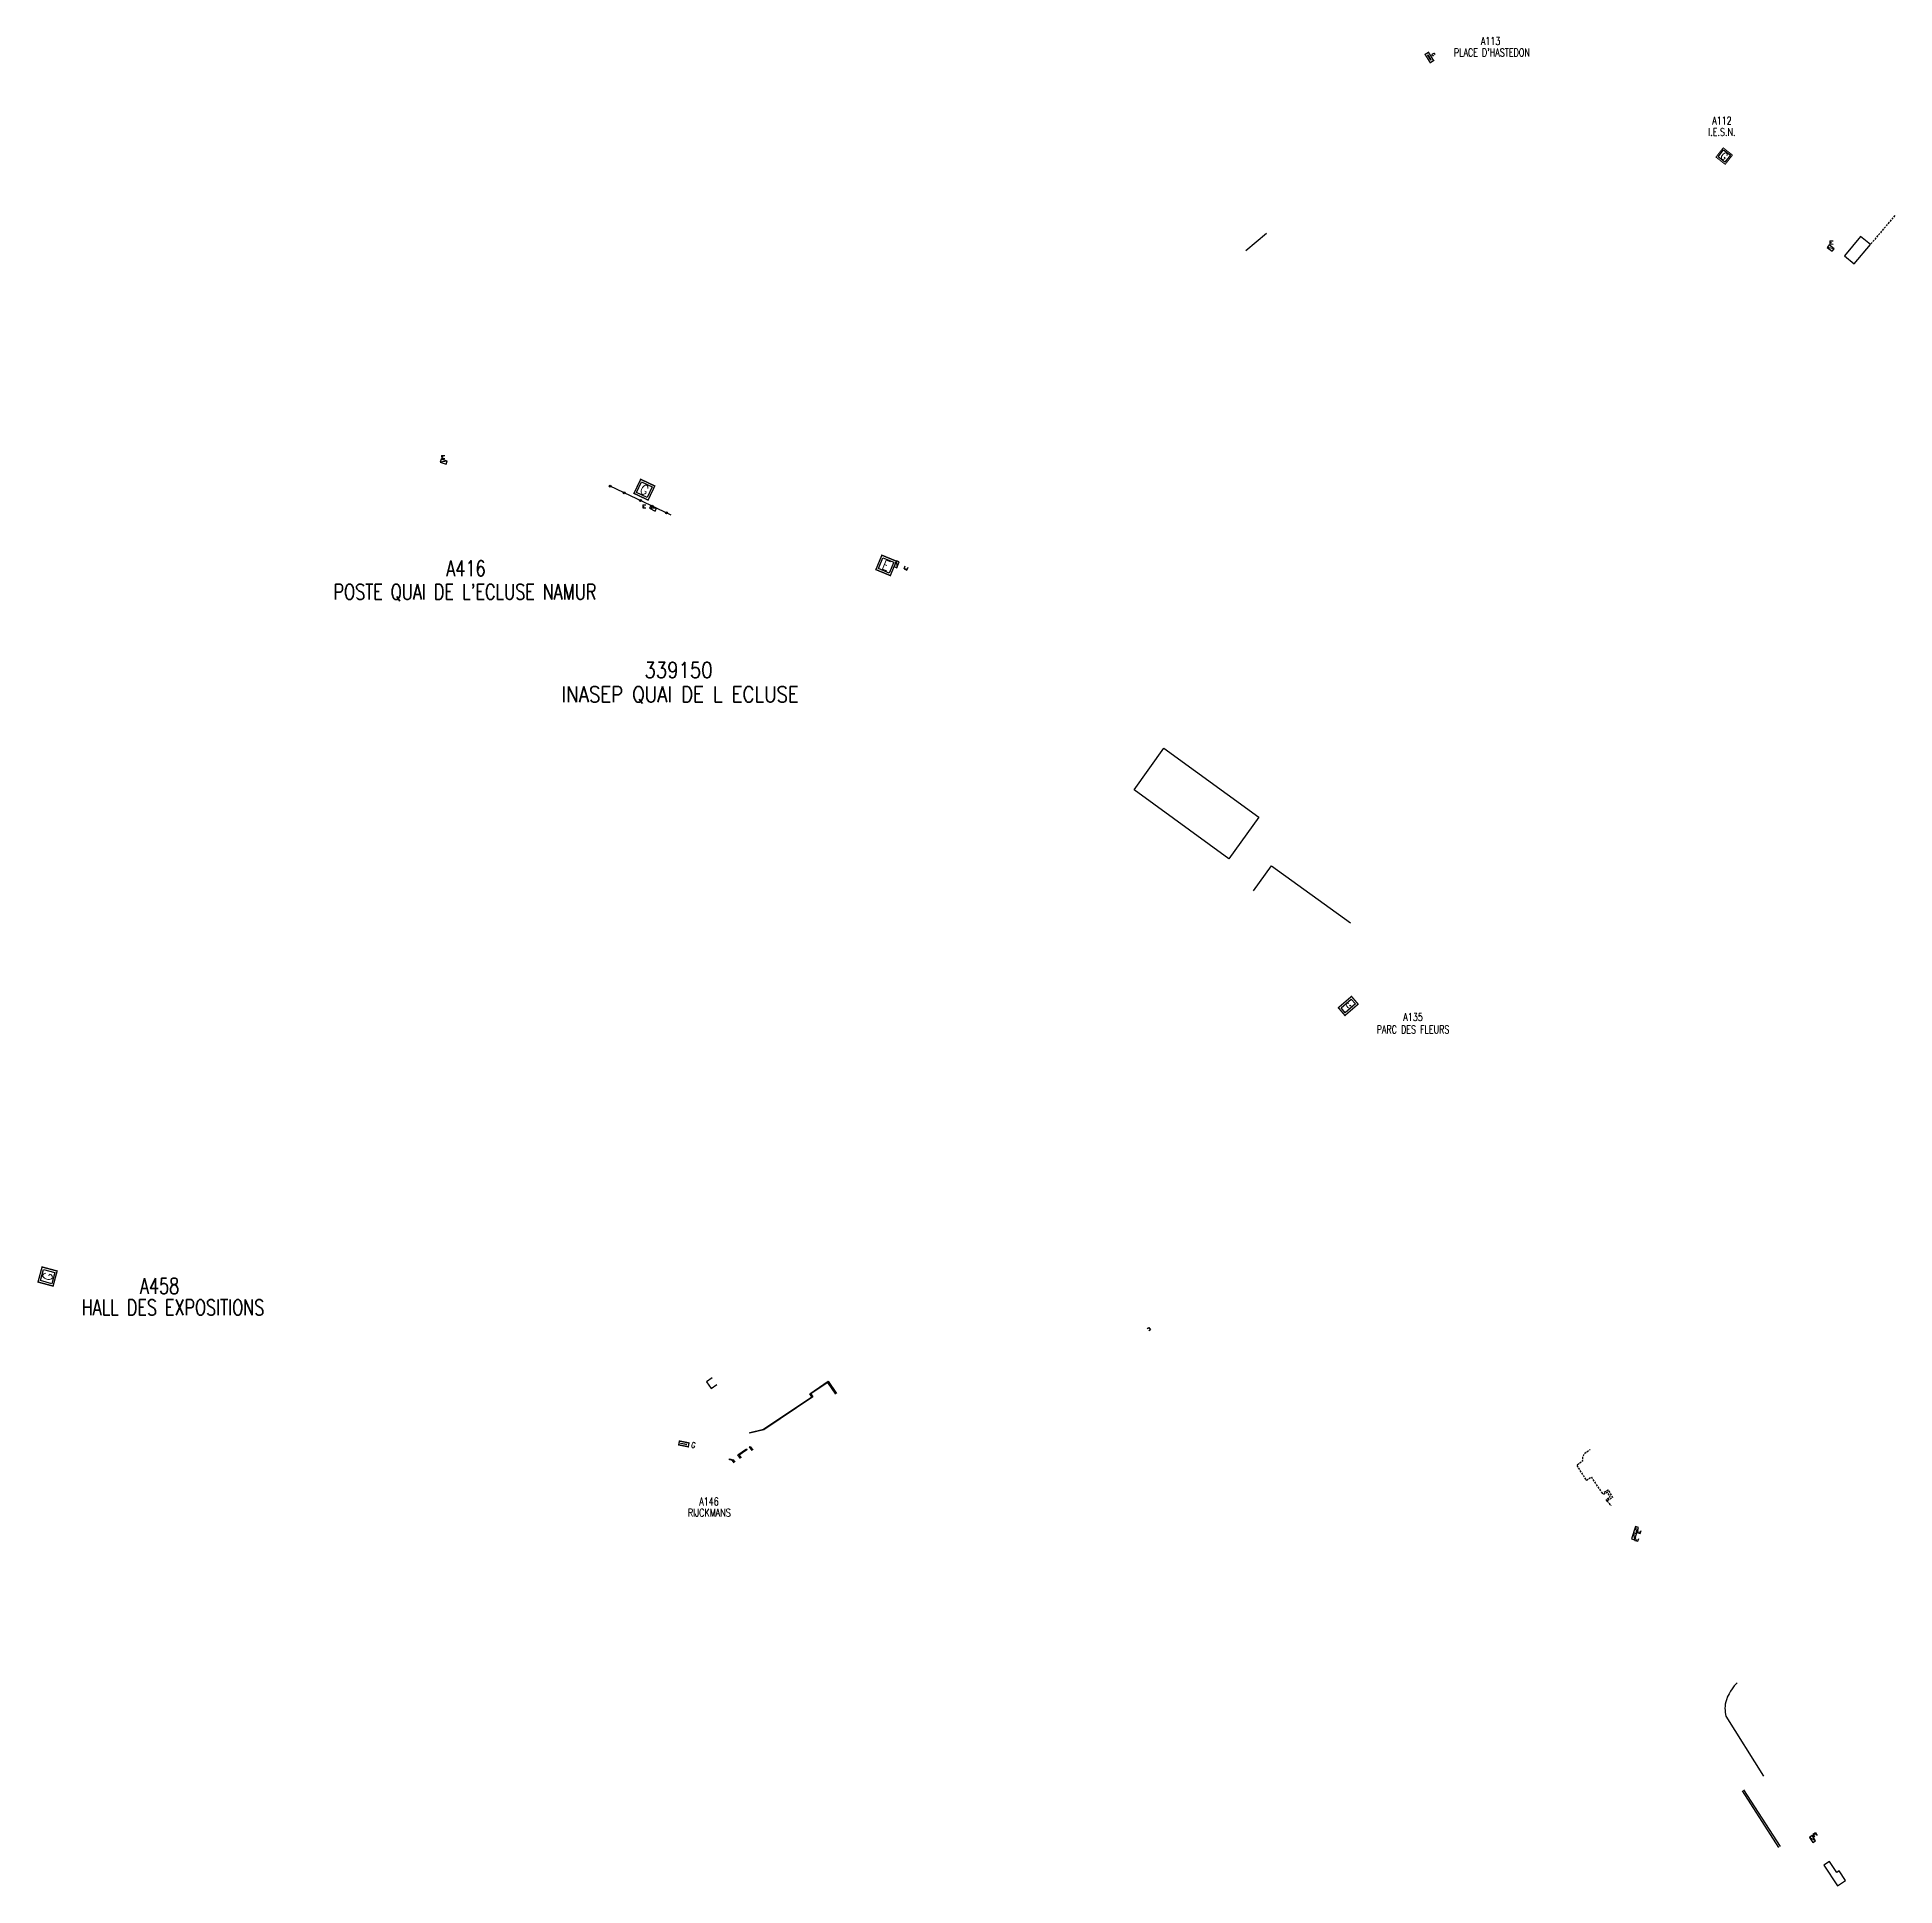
# Model space of a CAD drawing. Header units: millimetres. Extents: x 184032 to 185000, y 127991 to 129000.
# Drawn here: x 184031.9 to 184508.1, y 128523.5 to 128997.4 of the extents above; entities that cross this region are included whole.
import ezdxf
from ezdxf.enums import TextEntityAlignment as Align

# ---------------------------------------------------------------- set-up
doc = ezdxf.new("R2010")
doc.units = ezdxf.units.MM
doc.linetypes.add('DASHED', pattern=[0.75, 0.5, -0.25])
doc.layers.get('0').update_dxf_attribs({"linetype": 'CONTINUOUS'})
for name, color, linetype in [('G_210', 7, 'CONTINUOUS'), ('M_200', 7, 'CONTINUOUS'), ('W0008', 7, 'CONTINUOUS'), ('W0100', 7, 'CONTINUOUS'), ('W0103', 1, 'CONTINUOUS'), ('W0104', 1, 'CONTINUOUS'), ('W0112', 1, 'DASHED'), ('W0322', 7, 'CONTINUOUS'), ('W0430', 7, 'CONTINUOUS'), ('W0511', 5, 'CONTINUOUS'), ('W1102', 7, 'CONTINUOUS')]:
    doc.layers.add(name, color=color, linetype=linetype)
doc.styles.add('M_ROMANS', font='ROMANS.shx', dxfattribs={"width": 0.75})
doc.styles.get("Standard").update_dxf_attribs({"font": 'romans.shx', "width": 0.85})

# ---------------------------------------------------------------- blocks, each defined once
blk = doc.blocks.new('G_210_23')
at = {"layer": 'G_210', "color": 0, "linetype": 'Continuous', "const_width": 0.35, "flags": 128}
blk.add_lwpolyline([(4, 4), (4, 0), (0, 0), (0, 4)], close=True, dxfattribs=at)
at = {"layer": 'G_210', "color": 0, "linetype": 'Continuous'}
blk.add_lwpolyline([(0.5, 3.5), (3.5, 3.5), (3.5, 0.5), (0.5, 0.5)], close=True, dxfattribs=at)
at = {"layer": 'G_210', "insert": (2, 2), "char_height": 2.5, "width": 4, "attachment_point": 5}
blk.add_mtext('G', dxfattribs=at)
at = {"layer": 'G_210', "color": 0, "linetype": 'Continuous', "width": 0.75}
for tag, height, p in [('NUM', 4, (2, 16)), ('NOM', 4, (2, 11)), ('BCL', 3, (2, 7))]:
    blk.add_attdef(tag, text='', height=height, dxfattribs=at).set_placement(p, align=Align.MIDDLE)
at = {"layer": 'G_210', "color": 0, "linetype": 'Continuous', "width": 0.75, "flags": 3}
for tag, p in [('DEF_LEG', (2.14, -3.11)), ('DEF_COUP', (2.14, -5.61)), ('DEF_TYPE', (2.14, -8.11))]:
    blk.add_attdef(tag, text='', height=1.2, dxfattribs=at).set_placement(p, align=Align.MIDDLE)
blk = doc.blocks.new('*U18')
at = {"flags": 128}
for points in [[(-1.01, 1.78), (-0.25, 2.04)], [(-1.01, 1.78), (-0.75, 1.02)], [(-0.88, 1.4), (-0.5, 1.53)], [(0.8, 0.8), (-0.8, 0.8)], [(-0.8, 0.8), (-0.8, 0)], [(0.8, 0.8), (-0.8, 0)], [(-0.8, 0), (0.8, 0)], [(-0.75, 1.02), (0, 1.28)], [(0.8, 0), (0.8, 0.8)]]:
    blk.add_lwpolyline(points, dxfattribs=at)
blk = doc.blocks.new('*U8')
at = {"layer": 'M_200', "color": 0, "linetype": 'Continuous', "const_width": 0.35, "flags": 128}
blk.add_lwpolyline([(5.33, 1.91), (3.62, -1.71), (0, 0), (1.71, 3.62)], close=True, dxfattribs=at)
at = {"layer": 'M_200', "color": 0, "linetype": 'Continuous'}
blk.add_lwpolyline([(1.95, 2.95), (4.66, 1.67), (3.38, -1.04), (0.67, 0.24)], close=True, dxfattribs=at)
at = {"layer": 'M_200', "insert": (2.66, 0.95), "char_height": 2.5, "width": 4, "attachment_point": 5, "rotation": 334.6859}
blk.add_mtext('E', dxfattribs=at)
at = {"layer": 'M_200', "color": 0, "linetype": 'Continuous', "width": 0.85}
for tag, p in [('NUM', (2, 17.06)), ('NOM', (2, 10.65))]:
    blk.add_attdef(tag, text='', height=4, dxfattribs=at).set_placement(p, align=Align.MIDDLE)
at = {"layer": 'M_200', "color": 0, "linetype": 'Continuous', "style": 'M_ROMANS', "width": 0.75, "flags": 3}
for tag, p in [('DEF_LEG', (1.87, -2.99)), ('DEF_COUP', (1.87, -5.49)), ('DEF_TYPE', (1.87, -7.99))]:
    blk.add_attdef(tag, text='', height=1.2, dxfattribs=at).set_placement(p, align=Align.MIDDLE)
blk = doc.blocks.new('t322o')
at = {"color": 0, "linetype": 'Continuous'}
for radius in [0.25, 0.15]:
    blk.add_circle((0, 0), radius, dxfattribs=at)
blk = doc.blocks.new('*U9')
at = {"flags": 128}
for points in [[(0.8, 0.8), (-0.8, 0.8)], [(-0.8, 0.8), (-0.8, 0)], [(0.8, 0.8), (-0.8, 0)], [(-0.8, 0), (0.8, 0)], [(0.8, 0), (0.8, 0.8)], [(-0.37, -1.8), (0.43, -1.8)], [(-0.37, -1.8), (-0.37, -2.6)], [(-0.37, -2.2), (0.03, -2.2)], [(-0.37, -2.6), (0.43, -2.6)]]:
    blk.add_lwpolyline(points, dxfattribs=at)
blk = doc.blocks.new('*U16')
at = {"flags": 128}
for points in [[(-0.92, 1.9), (-0.12, 1.9)], [(-0.92, 1.9), (-0.92, 1.1)], [(-0.92, 1.5), (-0.52, 1.5)], [(-0.92, 1.1), (-0.12, 1.1)], [(0.8, 0.8), (-0.8, 0.8)], [(-0.8, 0.8), (-0.8, 0)], [(0.8, 0.8), (-0.8, 0)], [(-0.8, 0), (0.8, 0)], [(0.8, 0), (0.8, 0.8)]]:
    blk.add_lwpolyline(points, dxfattribs=at)
blk = doc.blocks.new('*U14')
at = {"flags": 128}
for points in [[(0.8, 0.8), (-0.8, 0.8)], [(-0.8, 0.8), (-0.8, 0)], [(0.8, 0.8), (-0.8, 0)], [(-0.8, 0), (0.8, 0)], [(0.8, 0), (0.8, 0.8)], [(-0.91, -0.17), (-0.11, -0.17)], [(-0.91, -0.17), (-0.91, -0.97)], [(-0.91, -0.57), (-0.51, -0.57)], [(-0.91, -0.97), (-0.11, -0.97)]]:
    blk.add_lwpolyline(points, dxfattribs=at)
blk = doc.blocks.new('*U15')
at = {"flags": 128}
for points in [[(0.8, 0.8), (-0.8, 0.8)], [(-0.8, 0.8), (-0.8, 0)], [(0.8, 0.8), (-0.8, 0)], [(-0.8, 0), (0.8, 0)], [(0.8, 0), (0.8, 0.8)], [(-0.54, -0.16), (0.26, -0.16)], [(-0.54, -0.16), (-0.54, -0.96)], [(-0.54, -0.56), (-0.14, -0.56)], [(-0.54, -0.96), (0.26, -0.96)]]:
    blk.add_lwpolyline(points, dxfattribs=at)
blk = doc.blocks.new('*U17')
at = {"flags": 128}
for points in [[(-2.76, 0.05), (-2.04, 0.4)], [(-2.76, 0.05), (-2.42, -0.67)], [(0.8, 0.8), (-0.8, 0.8)], [(-0.8, 0.8), (-0.8, 0)], [(0.8, 0.8), (-0.8, 0)], [(-0.8, 0), (0.8, 0)], [(0.8, 0), (0.8, 0.8)], [(-2.59, -0.31), (-2.23, -0.14)], [(-2.42, -0.67), (-1.7, -0.32)]]:
    blk.add_lwpolyline(points, dxfattribs=at)
blk = doc.blocks.new('*U43')
at = {"layer": 'G_210', "color": 0, "linetype": 'Continuous', "const_width": 0.35, "flags": 128}
blk.add_lwpolyline([(5.33, 1.89), (3.61, -1.72), (0, 0), (1.72, 3.61)], close=True, dxfattribs=at)
at = {"layer": 'G_210', "color": 0, "linetype": 'Continuous'}
blk.add_lwpolyline([(1.96, 2.95), (4.66, 1.66), (3.38, -1.05), (0.67, 0.24)], close=True, dxfattribs=at)
at = {"layer": 'G_210', "insert": (2.67, 0.95), "char_height": 2.5, "width": 4, "attachment_point": 5, "rotation": 334.55}
blk.add_mtext('G', dxfattribs=at)
at = {"layer": 'G_210', "color": 0, "linetype": 'Continuous', "width": 0.75}
for tag, height, p in [('NUM', 4, (2, 16)), ('NOM', 4, (2, 11)), ('BCL', 3, (2, 7))]:
    blk.add_attdef(tag, text='', height=height, dxfattribs=at).set_placement(p, align=Align.MIDDLE)
at = {"layer": 'G_210', "color": 0, "linetype": 'Continuous', "width": 0.75, "flags": 3}
for tag, p in [('DEF_LEG', (2.14, -3.11)), ('DEF_COUP', (2.14, -5.61)), ('DEF_TYPE', (2.14, -8.11))]:
    blk.add_attdef(tag, text='', height=1.2, dxfattribs=at).set_placement(p, align=Align.MIDDLE)
blk = doc.blocks.new('*U58')
at = {"layer": 'G_210', "color": 0, "linetype": 'Continuous', "const_width": 0.35, "flags": 128}
blk.add_lwpolyline([(2.19, -1.58), (1.32, -2.12), (0, 0), (0.87, 0.54)], close=True, dxfattribs=at)
at = {"layer": 'G_210', "color": 0, "linetype": 'Continuous'}
blk.add_lwpolyline([(0.71, -0.15), (1.5, -1.42), (1.48, -1.44), (0.69, -0.16)], close=True, dxfattribs=at)
at = {"layer": 'G_210', "insert": (2.13, -0.01), "char_height": 0.814, "width": 1.3027, "attachment_point": 5, "rotation": 301.8476}
blk.add_mtext('G', dxfattribs=at)
at = {"layer": 'G_210', "color": 0, "linetype": 'Continuous', "width": 0.75}
for tag, height, p in [('NUM', 4, (2, 16)), ('NOM', 4, (2, 11)), ('BCL', 3, (2, 7))]:
    blk.add_attdef(tag, text='', height=height, dxfattribs=at).set_placement(p, align=Align.MIDDLE)
at = {"layer": 'G_210', "color": 0, "linetype": 'Continuous', "width": 0.75, "flags": 3}
for tag, p in [('DEF_LEG', (2.14, -3.11)), ('DEF_COUP', (2.14, -5.61)), ('DEF_TYPE', (2.14, -8.11))]:
    blk.add_attdef(tag, text='', height=1.2, dxfattribs=at).set_placement(p, align=Align.MIDDLE)
blk = doc.blocks.new('*U59')
at = {"layer": 'G_210', "color": 0, "linetype": 'Continuous', "const_width": 0.35, "flags": 128}
blk.add_lwpolyline([(1.68, 4.89), (3.38, 2.9), (0, 0), (-1.7, 1.99)], close=True, dxfattribs=at)
at = {"layer": 'G_210', "color": 0, "linetype": 'Continuous'}
blk.add_lwpolyline([(-1, 1.93), (1.62, 4.18), (2.68, 2.96), (0.05, 0.71)], close=True, dxfattribs=at)
at = {"layer": 'G_210', "insert": (0.93, 2.49), "char_height": 1.56, "width": 2.7753, "attachment_point": 5, "rotation": 40.6421}
blk.add_mtext('G', dxfattribs=at)
at = {"layer": 'G_210', "color": 0, "linetype": 'Continuous', "width": 0.75}
for tag, height, p in [('NUM', 4, (2, 16)), ('NOM', 4, (2, 11)), ('BCL', 3, (2, 7))]:
    blk.add_attdef(tag, text='', height=height, dxfattribs=at).set_placement(p, align=Align.MIDDLE)
at = {"layer": 'G_210', "color": 0, "linetype": 'Continuous', "width": 0.75, "flags": 3}
for tag, p in [('DEF_LEG', (2.14, -3.11)), ('DEF_COUP', (2.14, -5.61)), ('DEF_TYPE', (2.14, -8.11))]:
    blk.add_attdef(tag, text='', height=1.2, dxfattribs=at).set_placement(p, align=Align.MIDDLE)
blk = doc.blocks.new('*U61')
at = {"layer": 'G_210', "color": 0, "linetype": 'Continuous', "const_width": 0.35, "flags": 128}
blk.add_lwpolyline([(2.65, 0.5), (2.46, -0.49), (0, 0), (0.2, 0.99)], close=True, dxfattribs=at)
at = {"layer": 'G_210', "color": 0, "linetype": 'Continuous'}
blk.add_lwpolyline([(0.59, 0.4), (2.06, 0.11), (2.06, 0.1), (0.59, 0.39)], close=True, dxfattribs=at)
at = {"layer": 'G_210', "insert": (3.77, -0.06), "char_height": 1.43, "width": 0.7891, "attachment_point": 5, "rotation": 348.721}
blk.add_mtext('G', dxfattribs=at)
at = {"layer": 'G_210', "color": 0, "linetype": 'Continuous', "width": 0.75}
for tag, height, p in [('NUM', 4, (2, 16)), ('NOM', 4, (2, 11)), ('BCL', 3, (2, 7))]:
    blk.add_attdef(tag, text='', height=height, dxfattribs=at).set_placement(p, align=Align.MIDDLE)
at = {"layer": 'G_210', "color": 0, "linetype": 'Continuous', "width": 0.75, "flags": 3}
for tag, p in [('DEF_LEG', (2.14, -3.11)), ('DEF_COUP', (2.14, -5.61)), ('DEF_TYPE', (2.14, -8.11))]:
    blk.add_attdef(tag, text='', height=1.2, dxfattribs=at).set_placement(p, align=Align.MIDDLE)
blk = doc.blocks.new('*U73')
at = {"layer": 'G_210', "color": 0, "linetype": 'Continuous', "const_width": 0.35, "flags": 128}
blk.add_lwpolyline([(5.62, 0.68), (3.15, -2.47), (0, 0), (2.47, 3.15)], close=True, dxfattribs=at)
at = {"layer": 'G_210', "color": 0, "linetype": 'Continuous'}
blk.add_lwpolyline([(2.55, 2.45), (4.91, 0.6), (3.06, -1.77), (0.7, 0.09)], close=True, dxfattribs=at)
at = {"layer": 'G_210', "insert": (2.81, 0.34), "char_height": 2.5, "width": 4, "attachment_point": 5, "rotation": 321.90608}
blk.add_mtext('G', dxfattribs=at)
at = {"layer": 'G_210', "color": 0, "linetype": 'Continuous', "width": 0.75}
for tag, height, p in [('NUM', 4, (2, 16)), ('NOM', 4, (2, 11)), ('BCL', 3, (2, 7))]:
    blk.add_attdef(tag, text='', height=height, dxfattribs=at).set_placement(p, align=Align.MIDDLE)
at = {"layer": 'G_210', "color": 0, "linetype": 'Continuous', "width": 0.75, "flags": 3}
for tag, p in [('DEF_COUP', (2.14, -5.61)), ('DEF_LEG', (2.14, -3.11)), ('DEF_TYPE', (2.14, -8.11))]:
    blk.add_attdef(tag, text='', height=1.2, dxfattribs=at).set_placement(p, align=Align.MIDDLE)
blk = doc.blocks.new('*U76')
at = {"flags": 128}
for points in [[(-1.28, 1.75), (-0.65, 2.24)], [(-1.28, 1.75), (-0.8, 1.12)], [(-1.04, 1.44), (-0.72, 1.68)], [(-0.8, 1.12), (-0.16, 1.6)], [(0.8, 0.8), (-0.8, 0.8)], [(-0.8, 0.8), (-0.8, 0)], [(0.8, 0.8), (-0.8, 0)], [(-0.8, 0), (0.8, 0)], [(0.8, 0), (0.8, 0.8)]]:
    blk.add_lwpolyline(points, dxfattribs=at)

msp = doc.modelspace()

# ---------------------------------------------------------------- linework, layer by layer
at = {"layer": 'W0008', "color": 252, "flags": 128}
msp.add_lwpolyline([(184469.31, 128548.15), (184478.66, 128533.62)], dxfattribs=at)
at = {"layer": 'W0100', "color": 252}
for points in [[(184341.74, 128942.72), (184341.74, 128942.72), (184347.05, 128947.17)], [(184343.66, 128778.56), (184348.34, 128785.01), (184368.57, 128770.39)]]:
    msp.add_lwpolyline(points, dxfattribs=at)
msp.add_lwpolyline([(184320.68, 128815.1), (184345.08, 128797.41), (184337.41, 128786.8), (184313.14, 128804.48)], close=True, dxfattribs=at)
at = {"layer": 'W0100', "color": 252, "ltscale": 0.5, "flags": 128}
msp.add_lwpolyline([(184316.46, 128666.33), (184316.87, 128666.61), (184317.26, 128666.03), (184316.85, 128665.75)], dxfattribs=at)
at = {"layer": 'W0103', "color": 252}
msp.add_lwpolyline([(184499.3, 128946.32), (184495.16, 128941.36), (184497.67, 128939.27), (184501.81, 128944.23)], close=True, dxfattribs=at)
at = {"layer": 'W0104', "color": 252, "flags": 128}
msp.add_lwpolyline([(184204.97, 128653.73), (184203.5, 128652.72), (184204.69, 128650.99), (184206.15, 128652)], dxfattribs=at)
at = {"layer": 'W0112', "color": 252, "linetype": 'DASHED'}
msp.add_lwpolyline([(184508.09, 128951.67), (184501.81, 128944.23)], dxfattribs=at)
at = {"layer": 'W0112', "color": 252, "elevation": -90.06, "flags": 128}
for points in [[(184433.14, 128624.12), (184430.38, 128628.22), (184429.08, 128627.43), (184426.56, 128631.36), (184428.12, 128632.56), (184428.08, 128633.25), (184428.25, 128633.82), (184428.59, 128634.37), (184429.57, 128635.06), (184429.97, 128635.34)], [(184434.36, 128622.15), (184434.09, 128622.54), (184435.14, 128623.24), (184434.42, 128624.38), (184433.36, 128623.74), (184433.14, 128624.12), (184434.57, 128625.01), (184435.75, 128623.09), (184434.36, 128622.15)], [(184434.36, 128622.15), (184435.31, 128620.92)]]:
    msp.add_lwpolyline(points, dxfattribs=at)
at = {"layer": 'W0322', "color": 252, "flags": 128}
msp.add_lwpolyline([(184194.4, 128874.87), (184178.77, 128882.31)], dxfattribs=at)
at = {"layer": 'W0511', "color": 252, "flags": 128}
msp.add_lwpolyline([(184468.91, 128547.89), (184478.23, 128533.33)], dxfattribs=at)
at = {"layer": 'W1102', "color": 252, "flags": 128}
for points in [[(184236.64, 128649.57), (184234.63, 128652.55), (184230.24, 128649.59), (184230.76, 128648.82), (184218.19, 128640.37), (184218.19, 128640.37), (184214.61, 128639.52), (184214.57, 128639.74), (184218.1, 128640.58), (184218.1, 128640.58), (184218.1, 128640.58), (184230.46, 128648.88), (184229.94, 128649.65), (184234.69, 128652.86), (184236.82, 128649.7)], [(184210.57, 128631.97), (184210.18, 128632.54), (184209.35, 128632.71), (184209.39, 128632.92), (184210.32, 128632.74), (184210.75, 128632.09)], [(184212.19, 128633.06), (184211.55, 128634.01), (184213.72, 128635.48), (184213.85, 128635.29), (184211.86, 128633.94), (184212.37, 128633.18)], [(184215.17, 128635.08), (184214.53, 128636.02), (184214.72, 128636.15), (184215.36, 128635.2)], [(184467.67, 128575.55), (184466.86, 128574.73), (184466.4, 128574.02), (184465.97, 128573.37), (184465.61, 128572.74), (184465.15, 128571.84), (184464.99, 128571.42), (184464.74, 128570.65), (184464.62, 128570.04), (184464.58, 128569.64), (184464.54, 128568.94), (184464.54, 128568.94), (184464.56, 128568.5), (184464.6, 128568.04), (184464.69, 128567.45), (184464.8, 128566.97), (184474.4, 128551.64)], [(184489.92, 128528.79), (184493.43, 128523.5), (184495.47, 128524.88), (184493.83, 128527.34), (184493.2, 128526.91), (184491.37, 128529.74), (184489.92, 128528.79)]]:
    msp.add_lwpolyline(points, dxfattribs=at)

# ---------------------------------------------------------------- block references
at = {"layer": 'G_210'}
ref = msp.add_blockref('*U58', (184387.68, 128992.97), dxfattribs=at)
ref.add_attrib('NUM', 'A113', dxfattribs={"color": 0, "linetype": 'Continuous', "height": 2, "width": 0.75}).set_placement((184404.46, 128996.39), align=Align.MIDDLE)
ref.add_attrib('NOM', "PLACE D'HASTEDON", dxfattribs={"color": 0, "linetype": 'Continuous', "height": 2, "width": 0.75}).set_placement((184404.8, 128993.46), align=Align.MIDDLE)
at = {"layer": 'G_210', "ltscale": 0.5}
ref = msp.add_blockref('*U73', (184462.24, 128966.65), dxfattribs=dict(at, xscale=0.75, yscale=0.75, zscale=0.75))
ref.add_attrib('NUM', 'A112', dxfattribs={"color": 0, "linetype": 'Continuous', "height": 2, "width": 0.75}).set_placement((184463.75, 128975.98), align=Align.MIDDLE)
ref.add_attrib('NOM', 'I.E.S.N.', dxfattribs={"color": 0, "linetype": 'Continuous', "height": 2, "width": 0.75}).set_placement((184463.75, 128973.1), align=Align.MIDDLE)
at = {"layer": 'G_210'}
ref = msp.add_blockref('*U43', (184184.9, 128880.45), dxfattribs=at)
ref.add_attrib('NUM', 'A416', dxfattribs={"color": 0, "linetype": 'Continuous', "height": 4, "width": 0.75}).set_placement((184141.84, 128861.21), align=Align.MIDDLE)
ref.add_attrib('NOM', "POSTE QUAI DE L'ECLUSE NAMUR", dxfattribs={"color": 0, "linetype": 'Continuous', "height": 4, "width": 0.75}).set_placement((184141.59, 128855.02), align=Align.MIDDLE)
ref = msp.add_blockref('*U59', (184367.14, 128746.61), dxfattribs=at)
ref.add_attrib('NUM', 'A135', dxfattribs={"color": 0, "linetype": 'Continuous', "height": 2, "width": 0.75}).set_placement((184384.59, 128746.23), align=Align.MIDDLE)
ref.add_attrib('NOM', 'PARC DES FLEURS', dxfattribs={"color": 0, "linetype": 'Continuous', "height": 2, "width": 0.75}).set_placement((184384.59, 128743.02), align=Align.MIDDLE)
ref = msp.add_blockref('G_210_23', (184036, 128677.24), dxfattribs=dict(at, rotation=74.91709267739748))
ref.add_attrib('NUM', 'A458', dxfattribs={"color": 0, "linetype": 'Continuous', "height": 4, "width": 0.75}).set_placement((184063.31, 128677.26), align=Align.MIDDLE)
ref.add_attrib('NOM', 'HALL DES EXPOSITIONS', dxfattribs={"color": 0, "linetype": 'Continuous', "height": 4, "width": 0.75}).set_placement((184066.74, 128671.77), align=Align.MIDDLE)
ref = msp.add_blockref('*U61', (184196.36, 128636.54), dxfattribs=at)
ref.add_attrib('NUM', 'A146', dxfattribs={"color": 0, "linetype": 'Continuous', "height": 2, "width": 0.75}).set_placement((184204.11, 128622.02), align=Align.MIDDLE)
ref.add_attrib('NOM', 'RIJCKMANS', dxfattribs={"color": 0, "linetype": 'Continuous', "height": 2, "width": 0.75}).set_placement((184204.21, 128619.16), align=Align.MIDDLE)
at = {"layer": 'M_200'}
ref = msp.add_blockref('*U8', (184246.91, 128860.9), dxfattribs=dict(at, rotation=2.864836502463884))
ref.add_attrib('NUM', '339150', dxfattribs={"color": 0, "linetype": 'Continuous', "height": 4, "width": 0.85}).set_placement((184196.32, 128835.16), align=Align.MIDDLE)
ref.add_attrib('NOM', 'INASEP QUAI DE L ECLUSE', dxfattribs={"color": 0, "linetype": 'Continuous', "height": 4, "width": 0.85}).set_placement((184196.76, 128828.74), align=Align.MIDDLE)
at = {"layer": 'W0322', "color": 252}
for p, rotation in [((184178.77, 128882.31), 339.2337125698282), ((184182.38, 128880.59), 314.5650095039493), ((184186.58, 128878.59), 309.6448978538421), ((184189.59, 128877.16), 305.9637405890926), ((184193.22, 128875.43), 289.7440039763544)]:
    msp.add_blockref('t322o', p, dxfattribs=dict(at, rotation=rotation))
at = {"layer": 'W0430'}
for name, p, rotation in [('*U76', (184491.4, 128943), 322.7559562358921), ('*U18', (184135.99, 128888.18), 341.2462470701937), ('*U17', (184189.6, 128876.27), 334.5496798010749), ('*U9', (184252.61, 128862.12), 67.55074279750427), ('*U14', (184441.59, 128612.98), 71.71954865109785), ('*U15', (184442.09, 128614.61), 71.71954865109785), ('*U16', (184486.66, 128535.26), 303.2939611384213)]:
    msp.add_blockref(name, p, dxfattribs=dict(at, rotation=rotation))

doc.saveas('drawing.dxf')
